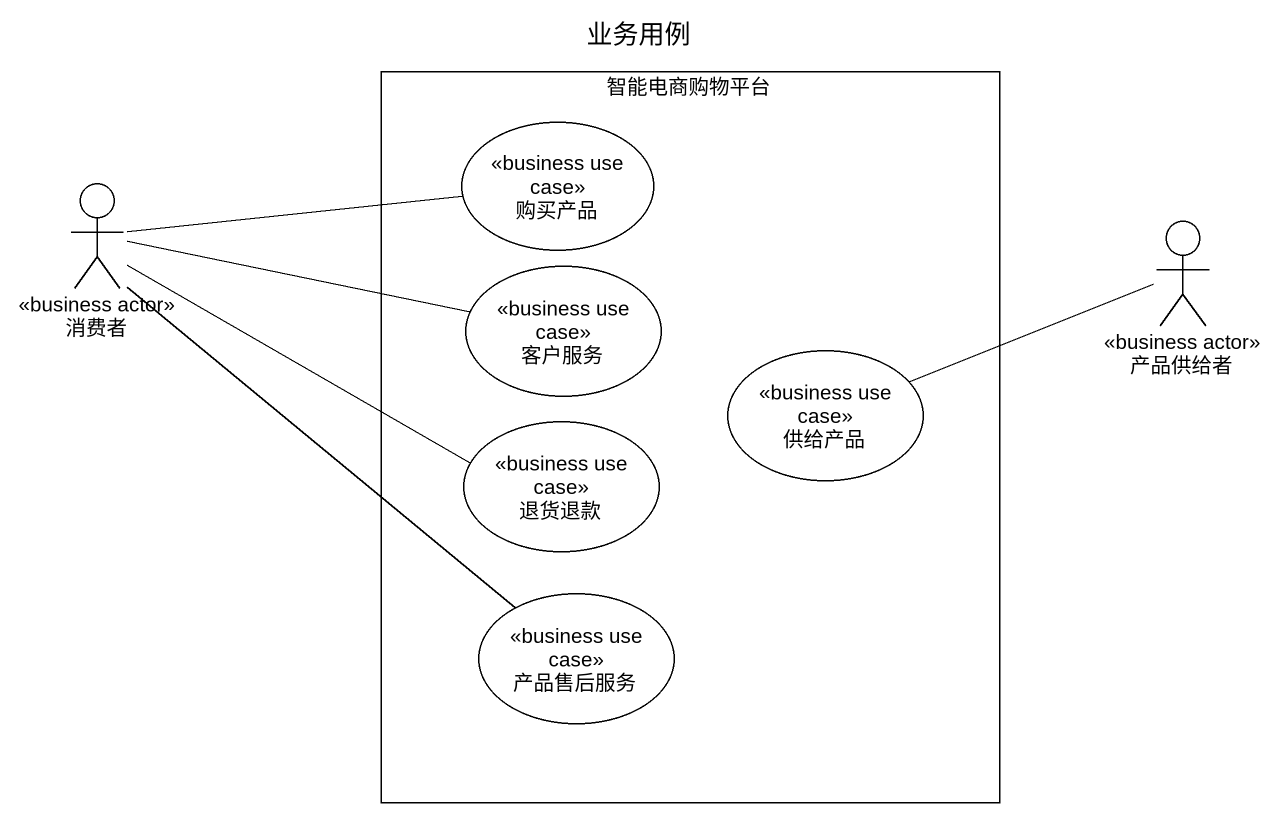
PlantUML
@startuml
title 业务用例
rectangle 智能电商购物平台 {
  usecase 购买产品 <<business use case>>
  usecase 客户服务 <<business use case>>
  usecase 供给产品 <<business use case>>
  usecase 退货退款 <<business use case>>
  usecase 产品售后服务 <<business use case>>
}
actor 消费者 <<business actor>>
actor 产品供给者 <<business actor>>
消费者 -right- 购买产品
消费者 -right- 客户服务
消费者 -right- 退货退款
消费者 -- 产品售后服务
产品供给者 -left- 供给产品
@enduml
